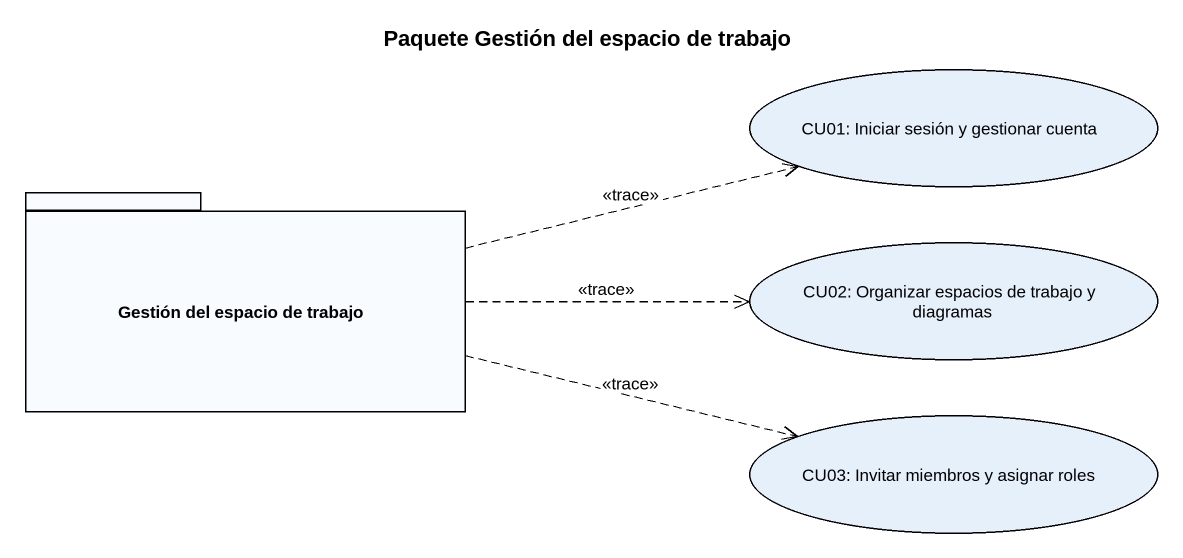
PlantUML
@startuml
title Paquete Gestión del espacio de trabajo
usecase "CU01: Iniciar sesión y gestionar cuenta" as CU01_Iniciar_sesión_y
package "Gestión del espacio de trabajo" as Gestión_del_espacio_de {
}
usecase "CU02: Organizar espacios de trabajo y diagramas" as CU02_Organizar_espacios_de
usecase "CU03: Invitar miembros y asignar roles" as CU03_Invitar_miembros_y
Gestión_del_espacio_de .right.> CU01_Iniciar_sesión_y : <<trace>>
Gestión_del_espacio_de .right.> CU02_Organizar_espacios_de : <<trace>>
Gestión_del_espacio_de .right.> CU03_Invitar_miembros_y : <<trace>>
@enduml
